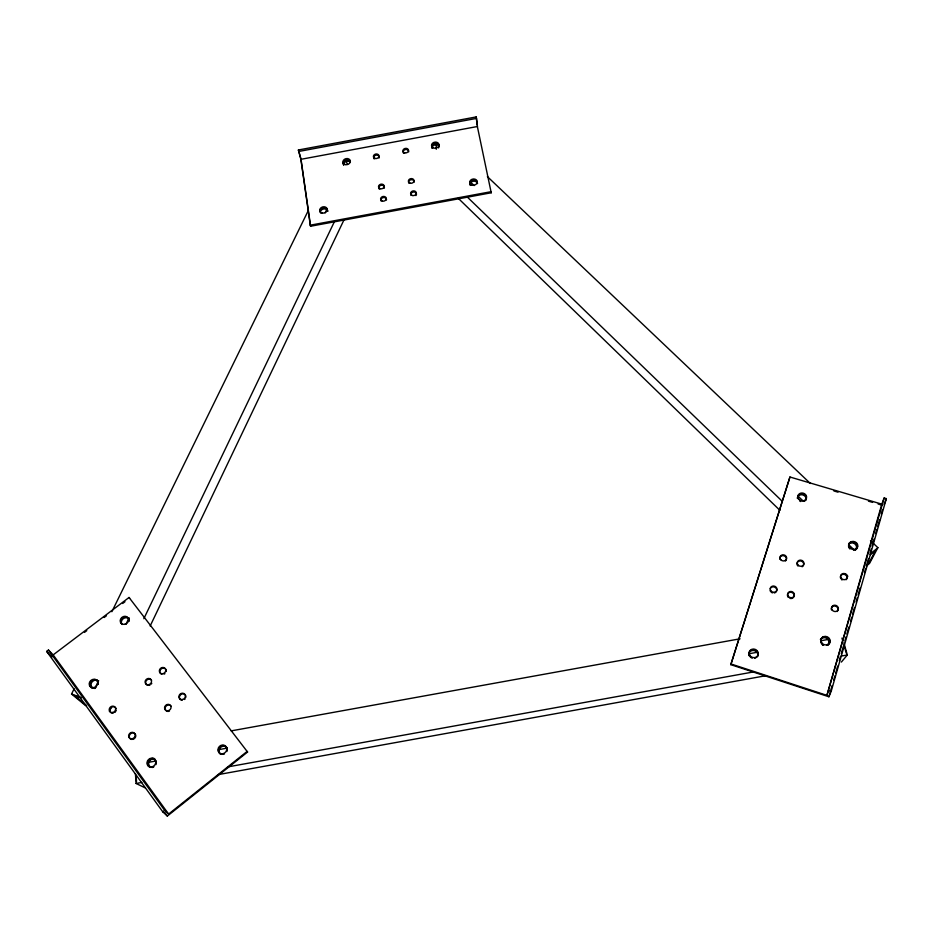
<?xml version="1.0" encoding="UTF-8"?>
<svg xmlns="http://www.w3.org/2000/svg" width="933" height="933" viewBox="0 0 933 933"><rect width="100%" height="100%" fill="white"/><g stroke="black" fill="none" stroke-linecap="round" stroke-linejoin="round"><path stroke-width="1.4" d="M436.282 149.268L436.294 143.437M730.807 664.669L789.948 477.008L881.813 504.147L884.157 497.977L886.35 498.619L831.186 691.33L828.901 696.776L730.807 664.669L789.948 477.008M730.971 663.969L826.918 695.365L881.813 504.147M826.918 695.365L884.157 497.977M828.901 696.776L832.096 685.615M833.694 680.04L834.883 675.854M835.688 673.066L837.682 666.08M839.28 660.506L840.481 656.319M841.286 653.532L843.28 646.557M844.878 640.971L846.079 636.796M846.872 633.997L848.878 627.023M850.476 621.448L851.677 617.261M852.47 614.474L854.465 607.5M856.062 601.913L857.264 597.726M858.068 594.939L860.063 587.965M864.459 572.617L865.661 568.43M866.454 565.643L868.46 558.669M870.057 553.094L871.247 548.907M872.052 546.108L874.046 539.134M875.644 533.559L876.845 529.373M877.65 526.585L879.644 519.611M881.242 514.025L882.443 509.838M884.087 504.485L886.35 498.619M109.429 711.331L111.307 707.389M150.166 625.996L343.787 220.305M143.845 618.696L334.236 222.019M94.851 688.531L98.653 680.67M125.932 624.317L129.104 617.763M325.139 212.841L327.04 208.91M85.568 705.57L71.549 694.035L74.115 688.811M111.867 611.71L308.298 210.555M870.501 540.639L877.883 547.659L869.579 563.334L866.302 566.156M841.368 662.068L847.339 654.978L843.817 642.802M866.419 565.526L868.53 563.707L875.772 550.015L870.361 554.645M870.197 554.237L877.883 547.659M162.808 811.885L164.674 810.392L168.616 814.077L247.117 751.427L247.572 752.021L167.334 816.072L162.808 811.885L46.65 651.397L48.458 650.033L53.169 654.884L168.616 814.077M84.471 632.387L86.781 630.638M104.146 617.506L106.455 615.745M122.666 603.488L124.975 601.738M53.169 654.884L129.034 597.482L247.572 752.021M298.397 149.98L476.192 116.928L476.506 118.409L477.463 126.503L300.869 159.321L298.397 149.98L300.974 158.937L310.607 226.241L491.224 192.781L491.096 191.685L310.292 225.18L300.869 159.321M298.607 151.484L476.506 118.409M231.186 730.877L740.091 638.79M148.557 762.331L155.718 761.036M218.777 749.642L227.372 748.079M749.036 653.753L757.643 652.202M820.702 640.796L827.863 639.502M135.425 773.679L136.09 783.463L141.828 782.425M227.862 766.891L754.132 671.818M841.601 656.016L847.339 654.978M218.147 774.623L765.433 675.784M833.915 490.968L838.067 492.192M868.448 501.173L872.588 502.397M878.116 504.03L882.256 505.254M828.901 690.583L831.186 691.33M71.549 694.035L80.891 697.487M80.949 697.919L74.372 695.482L86.606 705.57M136.09 783.463L145.082 787.814M487.388 176.605L810.345 483.481M470.99 182.541L474.151 185.574M798.065 496.146L803.325 501.196M848.552 544.557L853.812 549.595M466.943 196.7L782.402 501.441M458.196 198.251L779.941 510.374M845.753 574.215L847.84 576.244M46.65 651.397L52.061 656.914M129.034 597.482L129.605 598.228M48.458 650.033L164.674 810.392M164.768 812.538L167.334 816.072M345.898 160.674L347.461 164.418M310.292 225.18L310.607 226.241M841.951 638.079L842.744 640.843M843.945 644.995L846.336 653.275M477.288 126.177L491.224 192.781M476.192 116.928L477.125 124.859M136.218 777.247L136.521 781.527M848.89 543.857A4.548 4.012 19 0 1 855.246 544.254A4.548 4.012 19 0 1 855.304 550.004M797.353 498.409A4.42 3.907 14.3 0 1 802.345 494.805A4.42 3.907 14.3 0 1 805.984 499.936M432.002 147.729A3.755 3.044 -9.8 0 1 435.14 144.86A3.755 3.044 -9.8 0 1 439.128 146.399A3.755 3.044 -9.8 0 0 434.871 143.297A3.755 3.044 -9.8 0 0 432.026 147.717M470.034 185.014A3.814 3.137 -8.4 0 1 473.148 181.247A3.814 3.137 -8.4 0 1 477.521 183.626M470.699 185.364A3.814 3.137 -8.4 0 1 472.53 180.256A3.814 3.137 -8.4 0 1 477.416 183.346M849.193 543.029A4.548 4.024 19 0 1 856.272 544.301A4.548 4.024 19 0 1 853.602 550.108M797.727 498.572A4.432 3.919 14.3 0 1 800.502 494.012A4.432 3.919 14.3 0 1 805.972 496.368A4.432 3.919 14.3 0 1 804.164 501.336M800.817 501.534A4.432 3.919 14.3 0 1 799.756 501.079M432.119 148.149A3.755 3.044 -9.8 0 1 434.475 143.845A3.755 3.044 -9.8 0 1 439.221 146.026M770.157 588.898A3.405 3.091 18.2 0 1 775.824 587.872A3.405 3.091 18.2 0 1 774.238 592.991M772.489 592.875A3.405 3.091 18.2 0 1 771.673 592.513M770.985 591.965A3.405 3.091 18.2 0 1 770.133 590.507M779.848 559.275A3.382 3.044 16.7 0 1 783.988 555.776A3.382 3.044 16.7 0 1 785.434 561.001M787.51 595.965A3.429 3.102 19.5 0 1 791.697 592.408A3.429 3.102 19.5 0 1 793.178 597.75M792.467 598.193A3.429 3.102 19.5 0 1 789.889 598.345M788.373 597.435A3.429 3.102 19.5 0 1 787.837 596.747M802.73 566.331A3.394 3.044 17.9 0 1 802.03 566.774M797.96 566.028A3.394 3.044 17.9 0 1 797.109 564.593M796.992 563.789A3.394 3.044 17.9 0 1 801.249 561.095A3.394 3.044 17.9 0 1 803.266 565.725M831.373 609.739A3.475 3.114 22.2 0 1 835.56 606.135A3.475 3.114 22.2 0 1 837.123 611.535M840.458 577.97A3.44 3.067 20.5 0 1 844.598 574.436A3.44 3.067 20.5 0 1 846.149 579.731M842.056 579.964A3.44 3.067 20.5 0 1 841.344 579.416M749.502 655.922A4.63 4.268 22.2 0 1 750.96 650.336A4.63 4.268 22.2 0 1 757.071 651.537A4.63 4.268 22.2 0 1 756.686 657.333M755.73 657.952A4.63 4.268 22.2 0 1 754.61 658.301M752.243 658.138A4.63 4.268 22.2 0 1 750.214 656.867M822.976 644.96A4.677 4.233 24.2 0 1 821.74 638.394A4.677 4.233 24.2 0 1 828.796 638.883A4.677 4.233 24.2 0 1 827.583 645.274A4.677 4.222 24.2 0 0 827.163 638.72A4.677 4.222 24.2 0 0 820.375 639.502M849.87 548.966A4.548 4.024 19 0 1 850.103 542.994A4.548 4.024 19 0 1 856.681 544.184A4.548 4.024 19 0 1 855.304 549.957M748.884 655.572A4.618 4.268 22.3 0 1 753.409 650.464A4.618 4.268 22.3 0 1 757.724 656.191M151.123 767.474A4.642 4.175 -46.8 0 1 149.082 761.818A4.642 4.175 -46.8 0 1 154.96 759.135M220.526 754.226A4.607 4.222 -45.2 0 1 220.34 747.636A4.607 4.222 -45.2 0 1 226.941 747.73M222.112 754.412A4.607 4.222 -45.1 0 1 218.45 750.027A4.607 4.222 -45.1 0 1 222.824 745.595A4.607 4.222 -45.1 0 1 227.255 749.199M227.22 750.354A4.607 4.222 -45.1 0 1 226.882 751.485M224.398 754.004A4.607 4.222 -45.1 0 1 223.279 754.354M822.335 637.321A4.677 4.233 24.1 0 1 828.621 639.327A4.677 4.233 24.1 0 1 826.941 645.076M823.442 645.263A4.677 4.233 24.1 0 1 822.335 644.75M153.922 766.739A4.653 4.175 -46.7 0 1 148.079 762.949A4.653 4.175 -46.7 0 1 154.388 758.552M161.689 674.244A3.359 3.009 -39.7 0 1 160.079 670.489A3.359 3.009 -39.7 0 1 163.951 668.156A3.359 3.009 -39.7 0 1 166.261 671.503M164.908 673.661A3.359 3.009 -39.7 0 1 164.161 674.116M182.075 700.24A3.394 3.056 -41.3 0 1 179.451 696.799A3.394 3.056 -41.3 0 1 183.241 693.849A3.394 3.056 -41.3 0 1 185.854 697.289M185.142 698.852A3.394 3.056 -41.3 0 1 184.512 699.482M151.776 683.318A3.382 3.009 -40.8 0 1 151.321 684.052M149.933 685.125A3.382 3.009 -40.8 0 1 149.105 685.382M147.461 685.254A3.382 3.009 -40.8 0 1 146.434 680.472A3.382 3.009 -40.8 0 1 151.543 680.192M169.444 711.109A3.405 3.067 -42.4 0 1 165.398 709.838A3.405 3.067 -42.4 0 1 166.762 705.57A3.405 3.067 -42.4 0 1 171.042 706.094M113.231 713.139A3.417 3.032 -43.2 0 1 109.826 710.841A3.417 3.032 -43.2 0 1 112.275 706.957A3.417 3.032 -43.2 0 1 116.112 708.59M116.217 710.223A3.417 3.032 -43.2 0 1 115.937 711.051M115.47 711.797A3.417 3.032 -43.2 0 1 114.829 712.427M135.203 734.061A3.452 3.079 -44.9 0 1 135.425 737.28M134.947 738.05A3.452 3.079 -44.9 0 1 134.305 738.679M133.536 739.146A3.452 3.079 -44.9 0 1 132.708 739.403M131.845 739.449A3.452 3.079 -44.9 0 1 129.547 735.087A3.452 3.079 -44.9 0 1 134.632 733.49M122.2 624.445A4.408 3.872 -37.3 0 1 123.623 617.401A4.408 3.872 -37.3 0 1 129.116 621.366M90.513 686.851A4.525 3.965 -41.8 0 1 93.3 680.087A4.525 3.965 -41.8 0 1 98.292 684.425M95.434 687.913A4.525 3.965 -41.8 0 1 94.338 688.251M92.157 688.087A4.525 3.965 -41.8 0 1 91.236 687.586M150.026 767.323A4.653 4.175 -46.7 0 1 149.478 759.754A4.653 4.175 -46.7 0 1 156.347 762.343M156.278 763.497A4.653 4.175 -46.7 0 1 155.928 764.628M153.397 767.148A4.653 4.175 -46.7 0 1 152.277 767.509M343.566 164.954A3.744 3.044 -13.3 0 1 345.828 161.549A3.744 3.044 -13.3 0 1 350.202 162.179M320.357 211.931A3.802 3.126 -14.8 0 1 324.124 208.91A3.802 3.126 -14.8 0 1 327.821 211.371M92.379 687.843A4.513 3.965 -41.8 0 1 92.04 681.988A4.513 3.965 -41.8 0 1 98.082 680.88M122.048 624.457A4.397 3.872 -37.4 0 1 123.214 618.719A4.397 3.872 -37.4 0 1 129.057 619.127M343.542 164.593A3.755 3.044 -13.3 0 1 345.56 160.441A3.755 3.044 -13.3 0 1 350.411 161.724M320.777 213.144A3.814 3.126 -14.8 0 1 322.841 208.012A3.814 3.126 -14.8 0 1 327.518 211.126M95.947 687.516A4.525 3.965 -41.7 0 1 90.338 684.484A4.525 3.965 -41.7 0 1 95.481 679.504M96.542 679.725A4.525 3.965 -41.7 0 1 97.464 680.227M411.045 195.44A2.857 2.356 -10.9 0 1 413.972 191.965A2.857 2.356 -10.9 0 1 415.931 195.603M381.072 200.992A2.857 2.356 -12.2 0 1 383.288 197.574A2.857 2.356 -12.2 0 1 386.495 199.989M408.817 183.136A2.846 2.333 -10.9 0 1 410.998 179.742A2.846 2.333 -10.9 0 1 414.229 182.133M379.358 189.177A2.846 2.333 -12.2 0 1 381.189 185.27A2.846 2.333 -12.2 0 1 384.198 188.279M403.149 152.277A2.811 2.286 -11 0 1 405.878 149.478A2.811 2.286 -11 0 1 408.701 151.846M403.721 153.339A2.811 2.286 -11 0 1 403.348 152.849M374.226 158.96A2.811 2.286 -12.1 0 1 376.046 155.135A2.811 2.286 -12.1 0 1 379.02 158.062M438.942 147.181A3.755 3.044 -9.8 0 1 438.475 147.915M343.95 164.826A3.755 3.044 -13.3 0 1 345.058 160.219A3.755 3.044 -13.3 0 1 350.341 161.292M770.658 590.507A3.417 3.091 18.2 0 0 776.513 590.892A3.417 3.091 18.2 0 0 773.655 586.017A3.417 3.091 18.2 0 0 770.658 590.507M780.909 559.893A3.382 3.044 16.7 0 0 786.542 558.867A3.382 3.044 16.7 0 0 782.472 554.855A3.382 3.044 16.7 0 0 780.909 559.893M788.07 595.965A3.429 3.102 19.4 0 0 793.948 596.35A3.429 3.102 19.4 0 0 791.044 591.464A3.429 3.102 19.4 0 0 788.07 595.965M797.668 564.558A3.405 3.056 17.8 0 0 803.511 564.92A3.405 3.056 17.8 0 0 800.607 560.115A3.405 3.056 17.8 0 0 797.668 564.558M832.003 609.762A3.475 3.126 22.1 0 0 837.951 610.147A3.475 3.126 22.1 0 0 834.953 605.202A3.475 3.126 22.1 0 0 832.003 609.762M841.088 577.947A3.452 3.067 20.4 0 0 846.989 578.32A3.452 3.067 20.4 0 0 844.003 573.468A3.452 3.067 20.4 0 0 841.088 577.947M749.689 655.223A4.63 4.268 22.2 0 0 757.619 655.771A4.63 4.268 22.2 0 0 753.771 649.018A4.63 4.268 22.2 0 0 749.689 655.223M799.091 499.54A4.432 3.919 14.3 0 0 806.462 498.187A4.432 3.919 14.3 0 0 801.085 493.044A4.432 3.919 14.3 0 0 799.091 499.54M821.565 642.545A4.688 4.233 24.1 0 0 829.554 643.094A4.688 4.233 24.1 0 0 825.542 636.364A4.688 4.233 24.1 0 0 821.565 642.545M849.45 547.263A4.56 4.024 19 0 0 857.24 547.729A4.56 4.024 19 0 0 853.275 541.385A4.56 4.024 19 0 0 849.45 547.263M162.797 673.696A3.37 3.009 -39.7 0 0 165.211 668.541A3.37 3.009 -39.7 0 0 159.636 669.556A3.37 3.009 -39.7 0 0 162.797 673.696M182.401 699.552A3.394 3.067 -41.2 0 0 184.804 694.304A3.394 3.067 -41.2 0 0 179.194 695.33A3.394 3.067 -41.2 0 0 182.401 699.552M148.545 684.729A3.382 3.021 -40.8 0 0 150.983 679.527A3.382 3.021 -40.8 0 0 145.408 680.554A3.382 3.021 -40.8 0 0 148.545 684.729M168.08 710.736A3.417 3.067 -42.3 0 0 170.506 705.465A3.417 3.067 -42.3 0 0 164.873 706.491A3.417 3.067 -42.3 0 0 168.08 710.736M112.625 712.509A3.429 3.032 -43.2 0 0 115.132 707.249A3.429 3.032 -43.2 0 0 109.523 708.275A3.429 3.032 -43.2 0 0 112.625 712.509M132.113 738.808A3.464 3.079 -44.8 0 0 134.609 733.455A3.464 3.079 -44.8 0 0 128.952 734.493A3.464 3.079 -44.8 0 0 132.113 738.808M124.672 624.352A4.408 3.872 -37.3 0 0 127.903 617.681A4.408 3.872 -37.3 0 0 120.614 619.011A4.408 3.872 -37.3 0 0 124.672 624.352M222.8 753.759A4.618 4.233 -45.1 0 0 225.984 746.54A4.618 4.233 -45.1 0 0 218.357 747.928A4.618 4.233 -45.1 0 0 222.8 753.759M93.72 687.598A4.525 3.977 -41.7 0 0 97.055 680.693A4.525 3.977 -41.7 0 0 89.638 682.046A4.525 3.977 -41.7 0 0 93.72 687.598M151.706 766.938A4.665 4.187 -46.7 0 0 155.03 759.684A4.665 4.187 -46.7 0 0 147.402 761.071A4.665 4.187 -46.7 0 0 151.706 766.938M412.398 195.51A2.857 2.356 -10.9 0 0 416.258 192.723A2.857 2.356 -10.9 0 0 411.675 191.498A2.857 2.356 -10.9 0 0 412.398 195.51M382.378 201.073A2.857 2.356 -12.2 0 0 386.25 198.274A2.857 2.356 -12.2 0 0 381.69 197.05A2.857 2.356 -12.2 0 0 382.378 201.073M410.17 183.183A2.846 2.333 -10.9 0 0 414.007 180.419A2.846 2.333 -10.9 0 0 409.447 179.206A2.846 2.333 -10.9 0 0 410.17 183.183M380.279 188.734A2.846 2.333 -12.2 0 0 384.139 185.959A2.846 2.333 -12.2 0 0 379.603 184.746A2.846 2.333 -12.2 0 0 380.279 188.734M404.677 152.849A2.822 2.286 -11 0 0 408.479 150.131A2.822 2.286 -11 0 0 403.966 148.953A2.822 2.286 -11 0 0 404.677 152.849M375.136 158.47A2.822 2.286 -12.1 0 0 378.961 155.753A2.822 2.286 -12.1 0 0 374.471 154.575A2.822 2.286 -12.1 0 0 375.136 158.47M471.282 184.781A3.825 3.137 -8.4 0 0 477.288 182.238A3.825 3.137 -8.4 0 0 471.911 179.323A3.825 3.137 -8.4 0 0 471.282 184.781M322.013 212.957A3.814 3.137 -14.8 0 0 327.226 209.214A3.814 3.137 -14.8 0 0 321.209 207.581A3.814 3.137 -14.8 0 0 322.013 212.957M433.064 147.752A3.755 3.044 -9.8 0 0 438.988 145.268A3.755 3.044 -9.8 0 0 433.752 142.446A3.755 3.044 -9.8 0 0 433.064 147.752M345.21 164.57A3.755 3.044 -13.3 0 0 350.33 160.931A3.755 3.044 -13.3 0 0 344.37 159.356A3.755 3.044 -13.3 0 0 345.21 164.57"/></g></svg>
